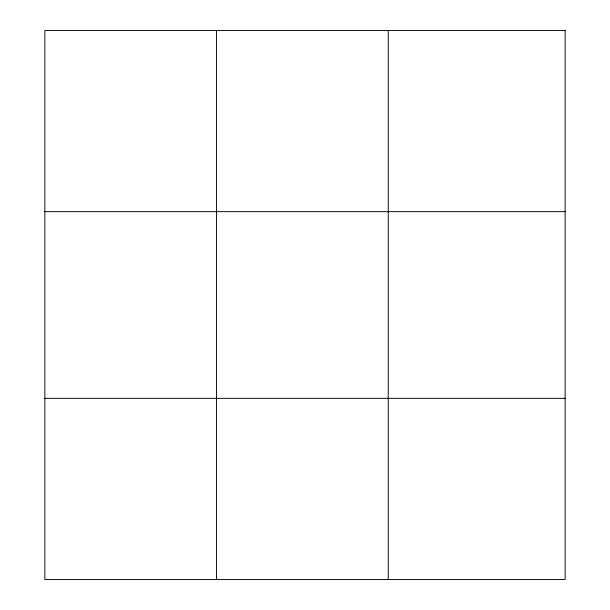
<?xml version="1.0" encoding="UTF-8"?>
<svg xmlns="http://www.w3.org/2000/svg" width="610" height="610" viewBox="0 0 610 610"><rect width="100%" height="100%" fill="white"/><g stroke="black" fill="none" stroke-linecap="round" stroke-linejoin="round"><path stroke-width="0.91" d="M216.55 579.5L216.55 30.5M388.25 579.5L388.25 30.5M44.85 211.67L565.15 211.67M44.85 398.33L565.15 398.33M565.15 30.5L565.15 579.5L44.85 579.5L44.85 30.5L565.15 30.5"/></g></svg>
